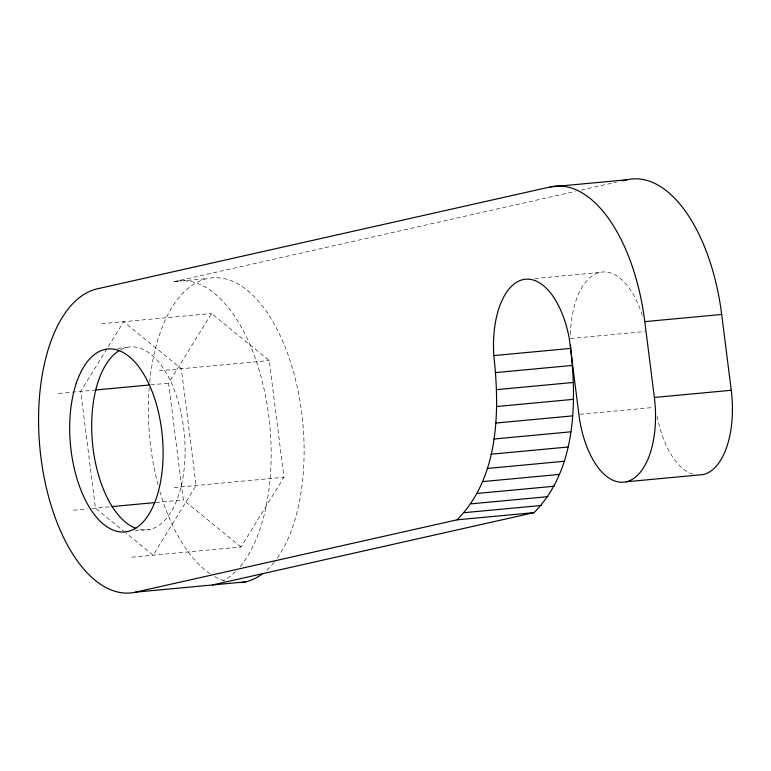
<?xml version="1.0" encoding="UTF-8"?>
<svg xmlns="http://www.w3.org/2000/svg" width="771" height="771" viewBox="0 0 771 771"><rect width="100%" height="100%" fill="white"/><g stroke="black" fill="none" stroke-linecap="round" stroke-linejoin="round"><path stroke-width="0.58" stroke-dasharray="3.85 2.89" d="M241.015 546.976L183.325 499.926L168.57 383.177L211.514 313.479L269.214 360.539L283.959 477.278L241.015 546.976L131.166 557.24M240.292 566.463A153.101 76.898 84.7 0 0 263.499 386.608A153.101 76.898 84.7 0 0 174.15 281.646L575.417 191.381M581.276 190.061L616.482 182.139M174.15 281.646L207.11 278.572M534.862 278.514L599.934 272.433M101.666 323.743L211.514 313.479M117.645 348.309L126.887 347.442M159.366 370.803L269.214 360.539M570.482 338.498L645.009 331.54M58.721 393.441L94.939 390.059M150.759 384.845L168.57 383.177M580.062 414.326L653.413 407.474M174.111 487.551L283.959 477.278M73.467 510.19L87.345 508.889M91.971 508.455L109.694 506.807M156.002 502.47L183.325 499.926M134.848 530.843L149.882 529.436M125.22 532.424L95.44 508.137L80.695 391.389L123.639 321.69L181.33 368.75L196.085 485.499L153.14 555.187L126.145 533.175M224.226 580.804A153.101 76.898 84.7 0 1 214.068 576.274M210.04 573.74A153.101 76.898 84.7 0 1 159.973 491.792M158.016 484.766A153.101 76.898 84.7 0 1 149.198 387.88M149.728 381.886A153.101 76.898 84.7 0 1 266.419 311.445A153.101 76.898 84.7 0 1 274.784 561.471M274.013 562.435A153.101 76.898 84.7 0 1 265.147 571.629M235.492 571.677A153.101 76.898 84.7 0 1 223.214 580.9M120.565 349.822A91.865 46.135 84.7 0 1 184.279 433.678A91.865 46.135 84.7 0 1 137.768 528.973M693.004 474.204A76.551 38.444 84.7 0 1 657.239 416.504M570.424 334.508A77.071 38.704 84.7 0 1 599.703 272.481A77.071 38.704 84.7 0 1 642.812 317.315"/><path stroke-width="1.16" d="M135.58 592.157L457.097 519.818C499.097 477.577 499.955 411.165 493.825 355.595A77.071 38.704 84.7 0 1 523.037 279.622A77.071 38.704 84.7 0 1 569.306 338.614L578.886 414.441A76.551 38.444 84.7 0 0 626.206 481.779L703.094 474.589A76.551 38.444 84.7 0 0 731.255 390.271L721.675 314.443A153.101 76.898 84.7 0 0 627.035 179.768L550.147 186.948L97.262 288.836A153.101 76.898 84.7 0 0 40.94 457.473A153.101 76.898 84.7 0 0 135.58 592.157L245.429 581.883M212.468 584.967L533.995 512.638C575.985 470.387 576.853 403.975 570.713 348.405A77.071 38.704 84.7 0 1 570.521 344.936M622.342 180.819L627.035 179.768M550.147 186.948A153.101 76.898 84.7 0 1 644.787 321.632L721.675 314.443M96.134 389.943L149.574 384.951M493.825 355.595L570.713 348.405M495.743 372.576L572.641 365.396M496.717 389.625L573.605 382.445M496.717 406.519L573.614 399.33M626.206 481.779A76.551 38.444 84.7 0 0 654.367 397.46L731.255 390.271M495.763 423.048L572.651 415.868M493.845 439.017L570.733 431.827M491.002 454.215L567.89 447.035M487.262 468.469L564.15 461.28M112.065 506.586L154.817 502.586M482.665 481.596L559.563 474.406M477.288 493.43L554.185 486.241M471.177 503.829L548.075 496.64M464.421 512.657L541.319 505.477M457.097 519.818L533.995 512.638M644.787 321.632L654.367 397.46M262.333 573.875A153.101 76.898 84.7 0 1 240.764 582.645M135.744 528.289A91.865 46.135 84.7 0 1 92.414 442.313A91.865 46.135 84.7 0 1 119.534 350.4M76.262 383.351A91.865 46.135 84.7 0 0 115.804 531.026A91.865 46.135 84.7 0 0 157.188 407.098A91.865 46.135 84.7 0 0 76.262 383.351"/></g></svg>
